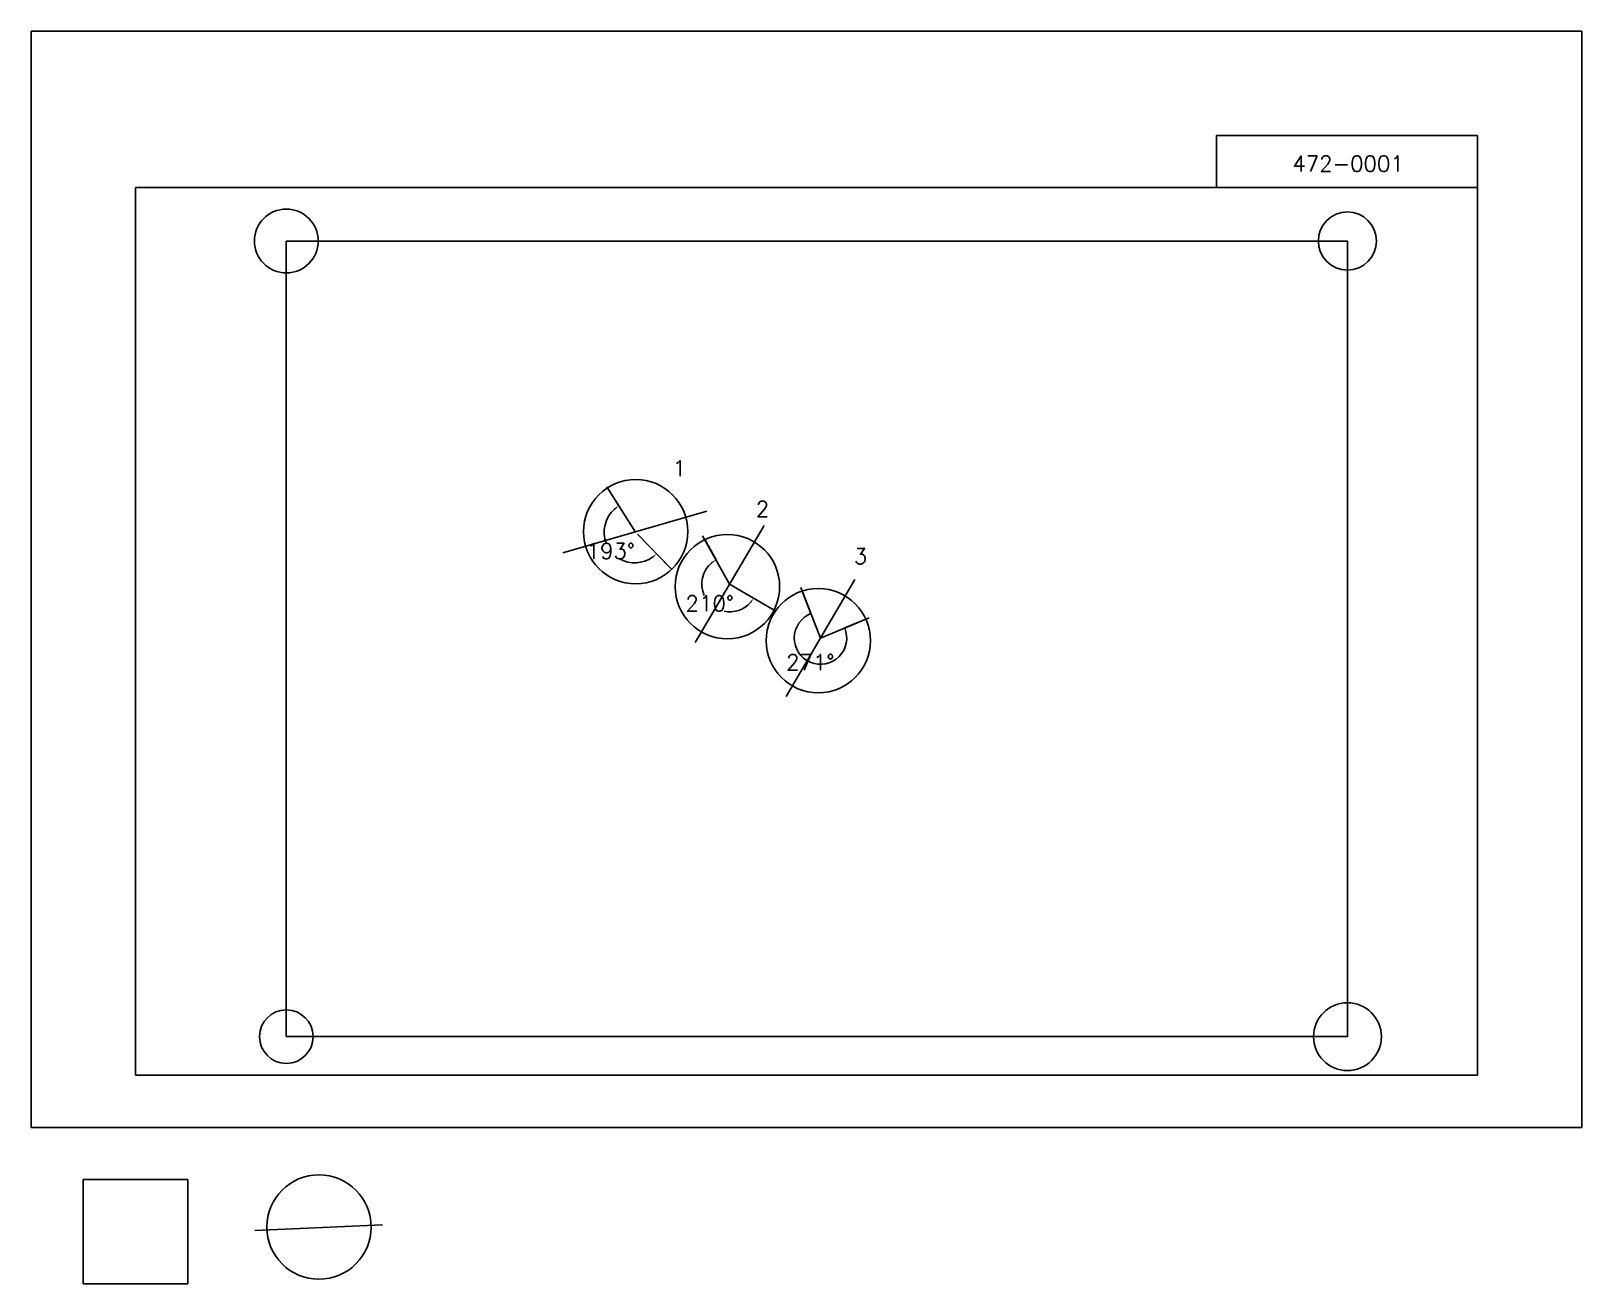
# Model space of a CAD drawing. Extents: x 0 to 1485000, y -150000 to 1050000.
import ezdxf

# ---------------------------------------------------------------- set-up
doc = ezdxf.new("R2010")
doc.units = 0
doc.header["$MEASUREMENT"] = 0
doc.layers.get('0').update_dxf_attribs({"linetype": 'CONTINUOUS'})
doc.layers.get('Defpoints').update_dxf_attribs({"linetype": 'CONTINUOUS'})
for name, color, linetype in [('_0-0_', 7, 'CONTINUOUS'), ('_0-1_V-nasSTD', 7, 'CONTINUOUS'), ('_0-2_番号', 7, 'CONTINUOUS'), ('ADD_LINE', 7, 'CONTINUOUS'), ('文字', 7, 'CONTINUOUS'), ('画像', 7, 'CONTINUOUS')]:
    doc.layers.add(name, color=color, linetype=linetype)
doc.styles.get("Standard").update_dxf_attribs({"font": 'txt', "height": 15000, "bigfont": 'bigfont.shx'})
doc.dimstyles.get("Standard").update_dxf_attribs({"dimtxt": 0.18, "dimasz": 0.18, "dimexe": 0.18, "dimexo": 0.0625, "dimgap": 0.09, "dimtad": 0, "dimtih": 1, "dimtoh": 1, "dimdec": 4, "dimzin": 0, "dimdsep": 46, "dimtxsty": 'Standard', "dimcen": 0.09, "dimadec": 0, "dimazin": 0, "dimtfac": 1, "dimtdec": 4, "dimtofl": 0, "dimtmove": 0, "dimatfit": 3, "dimfxl": 1, "dimtolj": 1, "dimtzin": 0, "dimarcsym": 0})
picture_1 = doc.add_image_def('image1.jpg', size_in_pixel=(800, 600))

# ---------------------------------------------------------------- blocks, each defined once
blk = doc.blocks.new('-000-CCURVE_ORG002')
at = {"layer": '_0-0_', "color": 5, "linetype": 'Continuous'}
for p, q in [((30, -10), (10, -10)), ((10, -10), (10, -30)), ((30, -30), (30, -10)), ((10, -30), (30, -30))]:
    blk.add_line(p, q, dxfattribs=at)
blk = doc.blocks.new('-008-$$ATRU$$11$$背景色$$色$$0_0_0')
at = {"layer": '_0-2_番号'}
blk.add_blockref('-000-CCURVE_ORG002', (0, 0), dxfattribs=at)
blk = doc.blocks.new('*D27')
at = {"color": 0, "linetype": 'Continuous', "lineweight": -2}
for p, q in [((551935, 612596), (562710, 595192)), ((613471, 534352), (598900, 549144))]:
    blk.add_line(p, q, dxfattribs=at)
for start, end in [(131.496881, 201.309321), (240.743794, 304.832348)]:
    blk.add_arc((578222, 570138), 29468, start, end, dxfattribs=at)
at = {"color": 0}
for points in [[(559195, 591540), (558200, 592878), (562710, 595192)], [(595586, 545309), (594521, 546591), (598901, 549144)]]:
    blk.add_solid(points, dxfattribs=at)
at = {"layer": 'Defpoints', "color": 0}
for p in [(551935, 612596), (548918, 567042), (578222, 570138), (613471, 534351)]:
    blk.add_point(p, dxfattribs=at)
at = {"color": 0, "linetype": 'Continuous', "insert": (555054, 551929), "char_height": 15000, "attachment_point": 5}
blk.add_mtext('\\A1;193%%d', dxfattribs=at)
blk = doc.blocks.new('*D28')
at = {"color": 0, "linetype": 'Continuous', "lineweight": -2}
for p, q in [((645100, 562904), (655876, 543663)), ((711413, 495291), (691884, 506822))]:
    blk.add_line(p, q, dxfattribs=at)
for start, end in [(130.005432, 204.698825), (258.553097, 318.68482)]:
    blk.add_arc((668912, 520387), 26678, start, end, dxfattribs=at)
at = {"color": 0}
for points in [[(652235, 540136), (651288, 541508), (655876, 543663)], [(689625, 502285), (688275, 503263), (691885, 506822)]]:
    blk.add_solid(points, dxfattribs=at)
at = {"layer": 'Defpoints', "color": 0}
for p in [(645100, 562904), (668912, 520387), (642586, 516069), (711413, 495291)]:
    blk.add_point(p, dxfattribs=at)
at = {"color": 0, "linetype": 'Continuous', "insert": (649833, 501739), "char_height": 15000, "attachment_point": 5}
blk.add_mtext('\\A1;210%%d', dxfattribs=at)
blk = doc.blocks.new('*D31')
at = {"layer": 'ADD_LINE', "color": 0, "linetype": 'Continuous', "lineweight": -2}
for p, q in [((738298, 513644), (746763, 492043)), ((799351, 486764), (779125, 478323))]:
    blk.add_line(p, q, dxfattribs=at)
blk.add_arc((755932, 468644), 25131, 111.399612, 22.651687, dxfattribs=at)
at = {"layer": 'ADD_LINE', "color": 0}
for points in [[(746763, 492043), (746763, 492043), (746763, 492043)], [(779125, 478323), (779125, 478323), (779125, 478323)]]:
    blk.add_solid(points, dxfattribs=at)
at = {"layer": 'Defpoints', "color": 0}
for p in [(738298, 513644), (799351, 486764), (755932, 468644), (732601, 459305)]:
    blk.add_point(p, dxfattribs=at)
at = {"layer": 'ADD_LINE', "color": 0, "linetype": 'Continuous', "insert": (746123, 445506), "char_height": 15000, "attachment_point": 5}
blk.add_mtext('\\A1;271%%d', dxfattribs=at)

msp = doc.modelspace()

# ---------------------------------------------------------------- linework, layer by layer
at = {"color": 5, "linetype": 'Continuous'}
for centre, radius in [((244424.4, 848880.595), 30579.2687), ((1260424.4, 848880.595), 27848.33235), ((1260424.4, 86880.595), 32483.49996), ((244424.4, 86880.595), 25672.78835)]:
    msp.add_circle(centre, radius, dxfattribs=at)
at = {"layer": '_0-1_V-nasSTD', "color": 7, "linetype": 'Continuous'}
for p, q in [((1485000, 1050000), (0, 1050000)), ((0, 1050000), (0, 0)), ((1485000, 1050000), (0, 1050000)), ((0, 1050000), (0, 0)), ((1485000, 0), (1485000, 1050000)), ((1485000, 0), (1485000, 1050000)), ((1135000, 950000), (1135000, 900000)), ((1135000, 950000), (1385000, 950000)), ((1385000, 950000), (1385000, 900000)), ((1385000, 900000), (100000, 900000)), ((100000, 900000), (100000, 50000)), ((1385000, 50000), (1385000, 900000)), ((100000, 50000), (1385000, 50000)), ((0, 0), (1485000, 0)), ((0, 0), (1485000, 0))]:
    msp.add_line(p, q, dxfattribs=at)
at = {"layer": 'ADD_LINE', "color": 5, "linetype": 'Continuous'}
for p, q in [((578614.72224, 569932.75473), (551474.39848, 613332.24815)), ((580583.5, 567985.5), (613645.1132, 534173.02417)), ((668912.25, 520386.75), (643014.57722, 566627.7296)), ((668912.25, 520386.75), (713035, 494333)), ((755932.5, 468644.5), (736918.5, 517164.5)), ((755932.5, 468644.5), (802559, 488103))]:
    msp.add_line(p, q, dxfattribs=at)
at = {"layer": 'ADD_LINE', "color": 1, "linetype": 'Continuous'}
for p, q in [((509319.51411, 550088.55972), (647125.01411, 590187.55972)), ((636014, 464474), (701810.5, 576299.5)), ((723034.25, 412731.75), (788830.75, 524557.25)), ((214262.32302, -98799.56876), (336470.78129, -93322.43898))]:
    msp.add_line(p, q, dxfattribs=at)
at = {"layer": 'ADD_LINE', "color": 5, "linetype": 'ByBlock'}
for centre in [(578952.781, 570524.91957), (666794.40392, 517855.15947), (753814.65392, 466112.90947), (275704.61091, -95468.83904)]:
    msp.add_circle(centre, 50000, dxfattribs=at)

# ---------------------------------------------------------------- block references
at = {"layer": '_0-0_', "xscale": 5000, "yscale": 5000, "zscale": 5000}
msp.add_blockref('-008-$$ATRU$$11$$背景色$$色$$0_0_0', (0, 0), dxfattribs=at)

# ---------------------------------------------------------------- texts
at = {"layer": '文字', "linetype": 'Continuous'}
msp.add_text('472-0001', height=15000, dxfattribs=at).set_placement((1207698.06436, 915464.91089))
at = {"layer": '文字', "color": 5, "linetype": 'Continuous'}
for s, p in [('1', (614317.5, 623552)), ('2', (694032.5, 584771.5)), ('3', (787751.5, 539528))]:
    msp.add_text(s, height=15000, dxfattribs=at).set_placement(p)

# ---------------------------------------------------------------- dimensions: what is measured, and where the dimension line sits
at = {"color": 5, "linetype": 'Continuous'}
for base, center, p1, p2, picture, middle in [((548917.78393, 567042.07692), (578222.26411, 570138.05972), (551934.53301, 612596.45716), (613470.62756, 534351.47255), '*D27', (555053.72133, 551929.37241)), ((642585.62189, 516069.04916), (668912.25, 520386.75), (645100.28834, 562903.63724), (711413.24975, 495290.61655), '*D28', (649833.4359, 501739.15657))]:
    dim = msp.add_angular_dim_3p(base=base, center=center, p1=p1, p2=p2, dimstyle='Standard', override={"dimasz": 5000, "dimtmove": 2}, dxfattribs=at)
    dim.commit()
    dim.dimension.update_dxf_attribs({"geometry": picture, "text_midpoint": middle})
at = {"layer": 'ADD_LINE', "color": 5, "linetype": 'Continuous'}
dim = msp.add_angular_dim_3p(base=(732601.13896, 459304.66906), center=(755932.5, 468644.5), p1=(738297.99397, 513644.30187), p2=(799350.67476, 486764.07907), dimstyle='Standard', override={"dimtmove": 2}, dxfattribs=at)
dim.commit()
dim.dimension.update_dxf_attribs({"geometry": '*D31', "text_midpoint": (746123.11514, 445506.24351)})

# ---------------------------------------------------------------- pictures from other files: only their frames are drawn
at = {"layer": '画像', "color": 5, "linetype": 'Continuous'}
image = msp.add_image(picture_1, insert=(244424.4, 86880.595), size_in_units=(1016000, 762000), dxfattribs=at)
image.dxf.flags = 7

doc.saveas('drawing.dxf')
